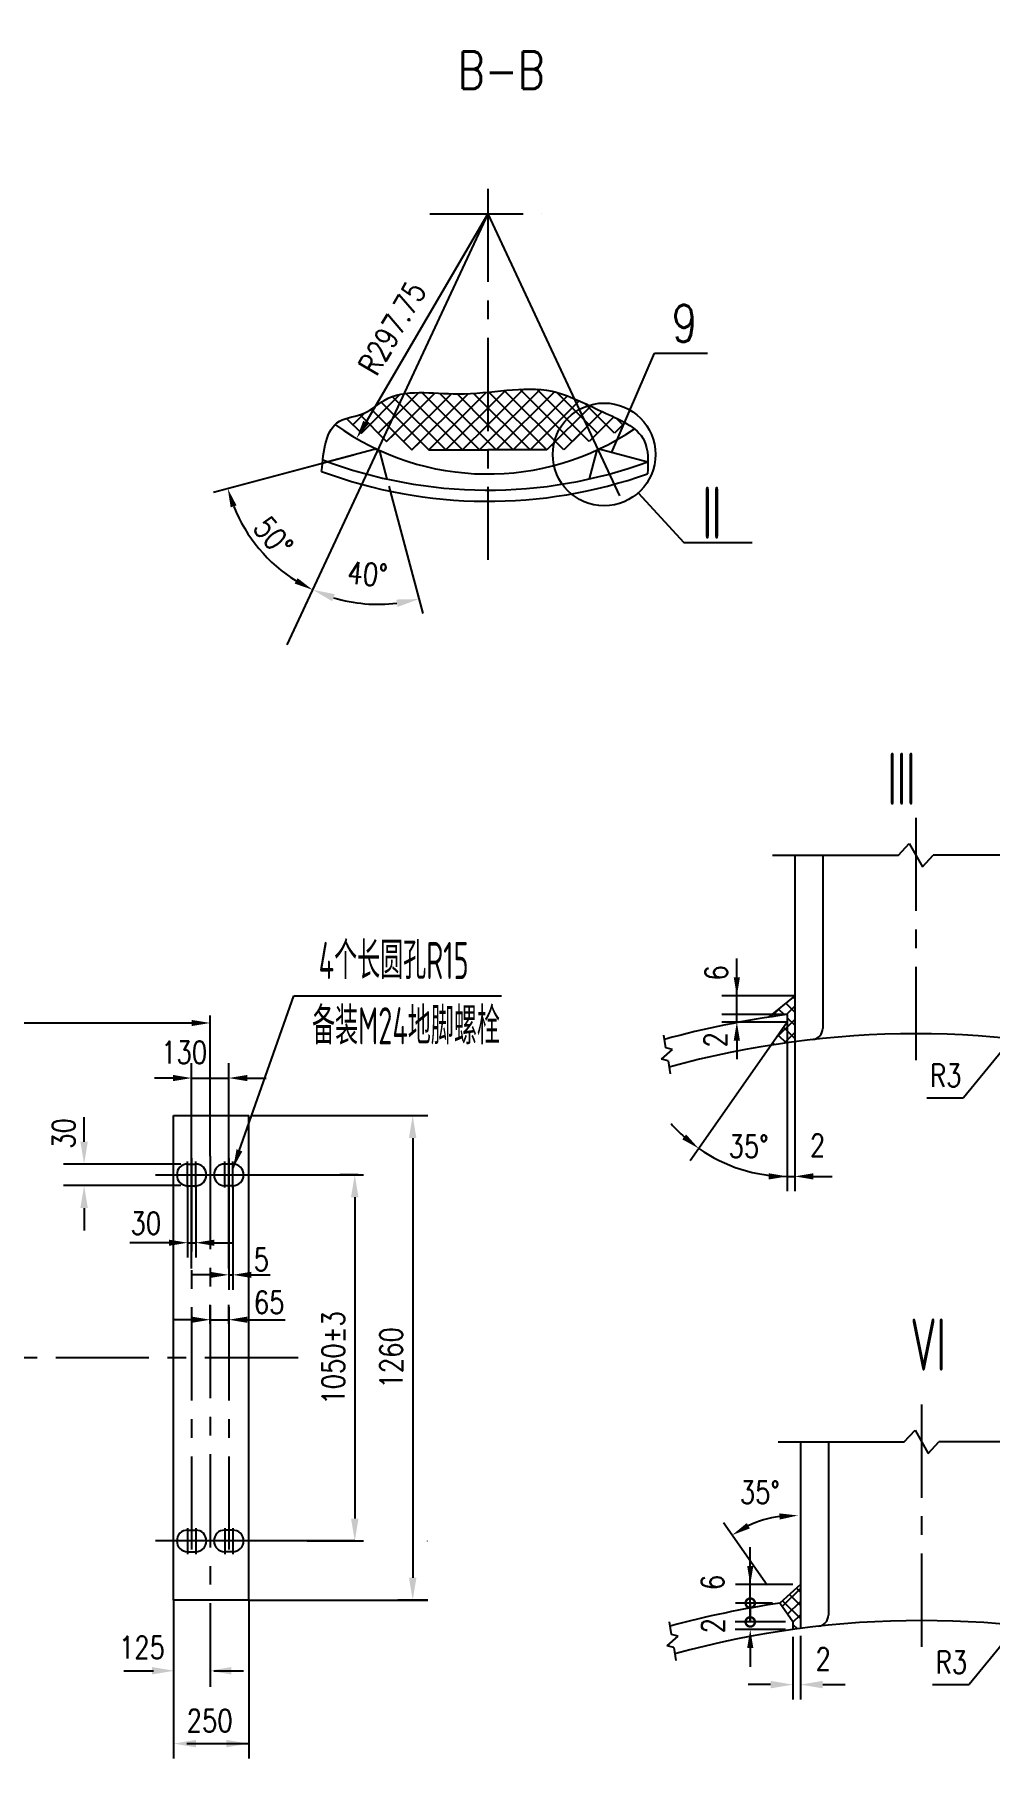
# Model space of a CAD drawing. Extents: x -4889 to 4059, y -4163 to -1605.
# Drawn here: x 3105.7 to 3233.8, y -3591.9 to -3360.7 of the extents above; entities that cross this region are included whole.
import ezdxf
from ezdxf.enums import TextEntityAlignment as Align

# ---------------------------------------------------------------- set-up
doc = ezdxf.new("R2010")
doc.units = 0
doc.header["$LTSCALE"] = 5
doc.header["$MEASUREMENT"] = 0
doc.linetypes.add('CENTERX2', pattern=[4, 2.5, -0.5, 0.5, -0.5])
doc.layers.get('0').update_dxf_attribs({"linetype": 'CONTINUOUS'})
doc.layers.get('DEFPOINTS').update_dxf_attribs({"linetype": 'CONTINUOUS'})
for name, color, linetype in [('0150001001', 6, 'CONTINUOUS'), ('0300001001', 1, 'CONTINUOUS'), ('CENTER', 7, 'CENTERX2'), ('CONTI2', 1, 'CONTINUOUS'), ('DIM', 7, 'CONTINUOUS'), ('RED', 1, 'CONTINUOUS'), ('TEXT', 3, 'CONTINUOUS'), ('THICK', 1, 'CONTINUOUS'), ('WHITE', 7, 'CONTINUOUS'), ('YELLOW', 2, 'CONTINUOUS')]:
    doc.layers.add(name, color=color, linetype=linetype)
doc.styles.add('HZ', font='ascii', dxfattribs={"width": 0.65, "bigfont": 'LYTXT.SHX'})
doc.styles.add('XW', font='ROMANS.SHX', dxfattribs={"width": 0.8, "height": 3})
doc.dimstyles.new('DIM1', dxfattribs={"dimtxt": 3, "dimasz": 3, "dimexe": 2, "dimexo": 1, "dimgap": 1, "dimtad": 0, "dimdec": 4, "dimzin": 0, "dimdsep": 46, "dimtxsty": 'XW', "dimcen": 2, "dimclrd": 7, "dimclre": 7, "dimclrt": 3, "dimadec": 0, "dimazin": 0, "dimtfac": 0.666667, "dimtdec": 4, "dimtofl": 0, "dimtmove": 2, "dimatfit": 3, "dimfxl": 0, "dimtvp": 1.333333, "dimtolj": 1, "dimtzin": 0, "dimarcsym": 0})
doc.dimstyles.new('DIM1$0', dxfattribs={"dimtxt": 3, "dimasz": 3, "dimexe": 2, "dimexo": 0, "dimgap": 1, "dimtad": 0, "dimdec": 4, "dimzin": 0, "dimdsep": 46, "dimtxsty": 'XW', "dimcen": 2, "dimclrd": 7, "dimclre": 7, "dimclrt": 3, "dimadec": 0, "dimazin": 0, "dimtfac": 0.666667, "dimtdec": 4, "dimtmove": 0, "dimatfit": 3, "dimfxl": 0, "dimtvp": 1.333333, "dimtolj": 1, "dimtzin": 0, "dimarcsym": 0})
doc.dimstyles.new('DIM2', dxfattribs={"dimscale": 4, "dimtxt": 3, "dimasz": 2.5, "dimexe": 2, "dimexo": 1, "dimgap": 1, "dimtad": 0, "dimdec": 0, "dimzin": 0, "dimdsep": 46, "dimtxsty": 'XW', "dimblk2": 'DOTSMALL', "dimsah": 1, "dimcen": 0, "dimclrt": 3, "dimadec": 0, "dimazin": 0, "dimtm": 1e-09, "dimtfac": 0.5, "dimtdec": 0, "dimtofl": 0, "dimtmove": 2, "dimatfit": 3, "dimfxl": 0, "dimtvp": 1.166667, "dimtolj": 1, "dimtzin": 0, "dimarcsym": 0})
doc.dimstyles.new('副本 DIM1', dxfattribs={"dimtxt": 3, "dimasz": 2.5, "dimexe": 2, "dimexo": 0, "dimgap": 1, "dimtad": 1, "dimtih": 1, "dimtoh": 1, "dimdec": 4, "dimzin": 0, "dimdsep": 46, "dimtxsty": 'XW', "dimcen": 0.09, "dimclrt": 3, "dimadec": 0, "dimazin": 0, "dimtfac": 0.5, "dimtdec": 4, "dimtmove": 2, "dimatfit": 3, "dimfxl": 0, "dimtolj": 1, "dimtzin": 0, "dimarcsym": 0})

# ---------------------------------------------------------------- blocks, each defined once
blk = doc.blocks.new('*D161')
at = {"layer": 'DEFPOINTS', "color": 0}
for p in [(3129.28, -3493.27), (3013.43, -3508.67), (3129.28, -3511.12)]:
    blk.add_point(p, dxfattribs=at)
at = {"layer": 'THICK', "color": 0, "lineweight": -2}
for p, q in [((3013.43, -3508.67), (3013.43, -3492.27)), ((3129.28, -3511.12), (3129.28, -3492.27)), ((3015.93, -3493.27), (3126.78, -3493.27))]:
    blk.add_line(p, q, dxfattribs=at)
at = {"layer": 'THICK', "color": 0}
for points in [[(3015.93, -3492.86), (3015.93, -3493.69), (3013.43, -3493.27)], [(3126.78, -3492.86), (3126.78, -3493.69), (3129.28, -3493.27)]]:
    blk.add_solid(points, dxfattribs=at)
at = {"layer": 'THICK', "color": 3, "insert": (3071.36, -3490.27), "char_height": 3, "attachment_point": 5, "style": 'XW'}
blk.add_mtext('\\A1;5000%%P3', dxfattribs=at)
blk = doc.blocks.new('*D169')
at = {"color": 0, "lineweight": -2}
blk.add_line((3148.52, -3417.08), (3129.71, -3422.12), dxfattribs=at)
blk.add_arc((3151.86, -3416.18), 20.93, 201.8463, 238.1537, dxfattribs=at)
at = {"color": 0}
for points in [[(3132.03, -3424.1), (3132.82, -3423.84), (3131.64, -3421.6)], [(3141.01, -3433.6), (3140.61, -3434.33), (3143.01, -3435.16)]]:
    blk.add_solid(points, dxfattribs=at)
at = {"layer": 'DEFPOINTS', "color": 0}
for p in [(3156.91, -3405.35), (3148.52, -3417.08), (3151.28, -3416.34), (3134.04, -3427.17), (3139.56, -3442.55)]:
    blk.add_point(p, dxfattribs=at)
at = {"color": 3, "insert": (3137.74, -3428.03), "char_height": 3, "attachment_point": 5, "rotation": 310, "style": 'XW'}
blk.add_mtext('\\A1;50°', dxfattribs=at)
blk = doc.blocks.new('*D180')
at = {"layer": 'DEFPOINTS', "color": 0}
for p in [(3166.53, -3384.73), (3152.01, -3416.76), (3152.96, -3420.3), (3147.63, -3436.68), (3139.56, -3442.55)]:
    blk.add_point(p, dxfattribs=at)
at = {"layer": 'YELLOW', "color": 7, "lineweight": -2}
blk.add_line((3153.22, -3421.27), (3157.79, -3438.33), dxfattribs=at)
blk.add_arc((3151.86, -3416.18), 20.93, 253.2196, 276.7804, dxfattribs=at)
at = {"layer": 'YELLOW', "color": 7}
for points in [[(3145.64, -3436.69), (3145.99, -3435.75), (3143.01, -3435.15)], [(3154.24, -3436.47), (3154.42, -3437.46), (3157.28, -3436.4)]]:
    blk.add_solid(points, dxfattribs=at)
at = {"layer": 'YELLOW', "color": 3, "insert": (3150.38, -3433.05), "char_height": 3, "attachment_point": 5, "rotation": 355, "style": 'XW'}
blk.add_mtext('\\A1;40°', dxfattribs=at)
blk = doc.blocks.new('*D188')
at = {"color": 0, "lineweight": -2}
blk.add_line((3166.53, -3384.73), (3150.17, -3412.7), dxfattribs=at)
at = {"color": 0}
blk.add_solid([(3149.81, -3412.49), (3150.53, -3412.91), (3148.91, -3414.86)], dxfattribs=at)
at = {"layer": 'DEFPOINTS', "color": 0}
for p in [(3166.53, -3384.73), (3148.91, -3414.86)]:
    blk.add_point(p, dxfattribs=at)
at = {"color": 3, "insert": (3153.69, -3400.07), "char_height": 3, "attachment_point": 5, "rotation": 59.6892, "style": 'XW'}
blk.add_mtext('\\A1;R297.75', dxfattribs=at)
blk = doc.blocks.new('*D200')
at = {"layer": 'DEFPOINTS', "color": 0}
for p in [(3126.26, -3515.1), (3127.34, -3515.1), (3127.34, -3522.75)]:
    blk.add_point(p, dxfattribs=at)
at = {"layer": 'THICK', "color": 0, "lineweight": -2}
for p, q in [((3126.26, -3515.1), (3126.26, -3524.75)), ((3127.34, -3515.1), (3127.34, -3524.75)), ((3123.76, -3522.75), (3121.26, -3522.75)), ((3126.26, -3522.75), (3127.34, -3522.75)), ((3129.84, -3522.75), (3132.34, -3522.75))]:
    blk.add_line(p, q, dxfattribs=at)
at = {"layer": 'THICK', "color": 0}
for points in [[(3123.76, -3522.34), (3123.76, -3523.17), (3126.26, -3522.75)], [(3129.84, -3522.34), (3129.84, -3523.17), (3127.34, -3522.75)]]:
    blk.add_solid(points, dxfattribs=at)
at = {"layer": 'THICK', "color": 3, "insert": (3120.65, -3520.13), "char_height": 3, "attachment_point": 5, "style": 'XW'}
blk.add_mtext('\\A1;30', dxfattribs=at)
blk = doc.blocks.new('*D201')
at = {"layer": 'DEFPOINTS', "color": 0}
for p in [(3131.77, -3500.66), (3126.8, -3526.21), (3131.77, -3526.21)]:
    blk.add_point(p, dxfattribs=at)
at = {"layer": 'THICK', "color": 0, "lineweight": -2}
for p, q in [((3126.8, -3526.21), (3126.8, -3498.66)), ((3131.77, -3526.21), (3131.77, -3498.66)), ((3124.3, -3500.66), (3121.8, -3500.66)), ((3126.8, -3500.66), (3131.77, -3500.66)), ((3134.27, -3500.66), (3136.77, -3500.66))]:
    blk.add_line(p, q, dxfattribs=at)
at = {"layer": 'THICK', "color": 0}
for points in [[(3124.3, -3500.24), (3124.3, -3501.08), (3126.8, -3500.66)], [(3134.27, -3500.24), (3134.27, -3501.08), (3131.77, -3500.66)]]:
    blk.add_solid(points, dxfattribs=at)
at = {"layer": 'THICK', "color": 3, "insert": (3125.79, -3497.22), "char_height": 3, "attachment_point": 5, "style": 'XW'}
blk.add_mtext('\\A1;130', dxfattribs=at)
blk = doc.blocks.new('*D202')
at = {"layer": 'DEFPOINTS', "color": 0}
for p in [(3129.28, -3533.61), (3131.77, -3533.08), (3131.77, -3533.61)]:
    blk.add_point(p, dxfattribs=at)
at = {"layer": 'THICK', "color": 0, "lineweight": -2}
for p, q in [((3129.28, -3533.61), (3129.28, -3531.08)), ((3131.77, -3533.61), (3131.77, -3531.08)), ((3126.78, -3533.08), (3124.28, -3533.08)), ((3129.28, -3533.08), (3131.77, -3533.08)), ((3134.27, -3533.08), (3136.77, -3533.08))]:
    blk.add_line(p, q, dxfattribs=at)
at = {"layer": 'THICK', "color": 0}
for points in [[(3126.78, -3532.66), (3126.78, -3533.5), (3129.28, -3533.08)], [(3134.27, -3532.66), (3134.27, -3533.5), (3131.77, -3533.08)]]:
    blk.add_solid(points, dxfattribs=at)
at = {"layer": 'THICK', "color": 3, "insert": (3137.2, -3530.75), "char_height": 3, "attachment_point": 5, "style": 'XW'}
blk.add_mtext('\\A1;65', dxfattribs=at)
blk = doc.blocks.new('_DotSmall')
at = {"layer": 'WHITE', "color": 0, "const_width": 0.5}
blk.add_lwpolyline([(-0.0625, 0, 1), (0.0625, 0, 1)], format="xyb", close=True, dxfattribs=at)
blk = doc.blocks.new('*D211')
at = {"layer": 'DEFPOINTS', "color": 0}
for p in [(3201.71, -3573.62), (3207.44, -3573.62), (3207.44, -3574.63)]:
    blk.add_point(p, dxfattribs=at)
at = {"layer": 'WHITE', "color": 0, "lineweight": -2}
for p, q in [((3201.71, -3573.62), (3201.71, -3571.12)), ((3206.44, -3573.62), (3199.71, -3573.62)), ((3206.44, -3574.63), (3199.71, -3574.63)), ((3201.71, -3577.13), (3201.71, -3579.63))]:
    blk.add_line(p, q, dxfattribs=at)
at = {"layer": 'WHITE', "color": 0}
blk.add_solid([(3201.3, -3577.13), (3202.13, -3577.13), (3201.71, -3574.63)], dxfattribs=at)
at = {"layer": 'WHITE', "color": 0, "lineweight": -2, "xscale": 2.5, "yscale": 2.5, "zscale": 2.5, "rotation": 270}
blk.add_blockref('_DotSmall', (3201.71, -3573.62), dxfattribs=at)
at = {"layer": 'WHITE', "color": 3, "insert": (3196.71, -3574.13), "char_height": 3, "attachment_point": 5, "rotation": 90, "style": 'XW'}
blk.add_mtext('\\A1;2', dxfattribs=at)
blk = doc.blocks.new('*D212')
at = {"layer": 'DEFPOINTS', "color": 0}
for p in [(3207.44, -3574.63), (3208.44, -3574.5), (3208.44, -3582.03)]:
    blk.add_point(p, dxfattribs=at)
at = {"layer": 'DIM', "color": 7, "lineweight": -2}
for p, q in [((3208.44, -3575.5), (3208.44, -3584.03)), ((3207.44, -3575.63), (3207.44, -3584.03)), ((3204.44, -3582.03), (3201.44, -3582.03)), ((3211.44, -3582.03), (3214.44, -3582.03))]:
    blk.add_line(p, q, dxfattribs=at)
at = {"layer": 'DIM', "color": 7}
for points in [[(3204.44, -3581.53), (3204.44, -3582.53), (3207.44, -3582.03)], [(3211.44, -3581.53), (3211.44, -3582.53), (3208.44, -3582.03)]]:
    blk.add_solid(points, dxfattribs=at)
at = {"layer": 'DIM', "color": 3, "insert": (3211.5, -3578.6), "char_height": 3, "attachment_point": 5, "style": 'XW'}
blk.add_mtext('\\A1;2', dxfattribs=at)
blk = doc.blocks.new('*D215')
at = {"color": 0, "lineweight": -2}
blk.add_line((3203.98, -3568.68), (3198.14, -3560.33), dxfattribs=at)
blk.add_arc((3207.64, -3573.91), 14.58, 97.9709, 115.1607, dxfattribs=at)
at = {"color": 0}
for points in [[(3205.6, -3559.06), (3205.65, -3559.89), (3208.12, -3559.34)], [(3201.66, -3561.08), (3201.24, -3560.36), (3199.28, -3561.97)]]:
    blk.add_solid(points, dxfattribs=at)
at = {"layer": 'DEFPOINTS', "color": 0}
for p in [(3208.44, -3549.45), (3202.02, -3560.47), (3203.98, -3568.68), (3205.68, -3571.1), (3207.6, -3575.44)]:
    blk.add_point(p, dxfattribs=at)
at = {"color": 3, "insert": (3203, -3556.23), "char_height": 3, "attachment_point": 5, "style": 'XW'}
blk.add_mtext('\\A1;35%%d', dxfattribs=at)
blk = doc.blocks.new('*D219')
at = {"layer": 'DEFPOINTS', "color": 0}
for p in [(4059.19, -3323.64), (4034.19, -3329.3), (4059.19, -3329.3), (3131.77, -3515.1), (3132.31, -3515.1), (3132.31, -3527.06)]:
    blk.add_point(p, dxfattribs=at)
at = {"layer": 'THICK', "color": 0, "lineweight": -2}
for p, q in [((4034.19, -3329.3), (4034.19, -3322.64)), ((4059.19, -3329.3), (4059.19, -3322.64)), ((4036.69, -3323.64), (4056.69, -3323.64)), ((3131.77, -3515.1), (3131.77, -3529.06)), ((3132.31, -3515.1), (3132.31, -3529.06)), ((3129.27, -3527.06), (3126.77, -3527.06)), ((3131.77, -3527.06), (3132.31, -3527.06)), ((3134.81, -3527.06), (3137.31, -3527.06))]:
    blk.add_line(p, q, dxfattribs=at)
at = {"layer": 'THICK', "color": 0}
for points in [[(4036.69, -3323.23), (4036.69, -3324.06), (4034.19, -3323.64)], [(4056.69, -3323.23), (4056.69, -3324.06), (4059.19, -3323.64)], [(3129.27, -3526.65), (3129.27, -3527.48), (3131.77, -3527.06)], [(3134.81, -3526.65), (3134.81, -3527.48), (3132.31, -3527.06)]]:
    blk.add_solid(points, dxfattribs=at)
at = {"layer": 'THICK', "color": 3, "char_height": 3, "attachment_point": 5, "style": 'XW'}
for s, insert in [('\\A1;25.0000', (4046.69, -3320.64)), ('\\A1;5', (3136.14, -3525))]:
    blk.add_mtext(s, dxfattribs=dict(at, insert=insert))

msp = doc.modelspace()

# ---------------------------------------------------------------- hatches: boundary and pattern name
at = {"layer": 'WHITE'}
h = msp.add_hatch(dxfattribs=at)
h.set_pattern_fill('ANSI37', color=256, scale=10, style=0)
h.set_pattern_definition([(45, (3026.0985, -3732.716), (-0.8838835, 0.8838835), []), (135, (3026.0985, -3732.716), (-0.8838835, -0.8838835), [])])
h.paths.add_polyline_path([(3207.6803, -3489.63617), (3204.1803, -3492.49918, -0.004905395), (3206.6803, -3492.13617), (3206.6803, -3493.14534), (3204.51132, -3496.24296, -0.006403727), (3207.6803, -3495.78611)])
h.paths.add_polyline_path([(3240.1803, -3495.78611, -0.006403727), (3243.34927, -3496.24296), (3241.1803, -3493.14534), (3241.1803, -3492.13617, -0.004905395), (3243.6803, -3492.49918), (3240.1803, -3489.63617)])
h = msp.add_hatch(dxfattribs=at)
h.set_pattern_fill('ANSI37', color=256, scale=10, style=0)
h.set_pattern_definition([(45, (3126.861, -3896.4184), (-0.8838835, 0.8838835), []), (135, (3126.861, -3896.4184), (-0.8838835, -0.8838835), [])])
h.paths.add_polyline_path([(3243.71045, -3571.09888), (3240.94278, -3568.59888), (3240.94278, -3574.49733, -0.00201821), (3241.94278, -3574.63255), (3241.94278, -3573.62338)])
h.paths.add_polyline_path([(3208.44278, -3568.59888), (3205.6751, -3571.09888), (3207.44278, -3573.62338), (3207.44278, -3574.63255, -0.00201821), (3208.44278, -3574.49733)])

# ---------------------------------------------------------------- linework, layer by layer
at = {"linetype": 'CENTERX2'}
for p, q in [((3166.52525, -3381.36806), (3166.52525, -3431.12521)), ((3158.76196, -3384.72857), (3173.77857, -3384.72857))]:
    msp.add_line(p, q, dxfattribs=at)
for p, q in [((3166.52525, -3384.72857), (3139.56039, -3442.55492)), ((3166.52525, -3384.72857), (3184.17416, -3422.57678)), ((3183.15292, -3416.70739), (3188.87951, -3403.40264)), ((3188.87951, -3403.40264), (3195.96109, -3403.40264)), ((3149.55517, -3414.14445), (3154.7604, -3408.93923)), ((3151.81792, -3414.14445), (3157.26392, -3408.69845)), ((3152.94929, -3415.27582), (3159.46571, -3408.7594)), ((3155.21203, -3415.27582), (3161.62596, -3408.86189)), ((3155.53302, -3408.80859), (3163.13163, -3416.40719)), ((3156.3434, -3416.40719), (3163.90452, -3408.84608)), ((3157.68545, -3408.69828), (3165.39437, -3416.40719)), ((3158.60614, -3416.40719), (3166.35343, -3408.6599)), ((3160.03928, -3408.78936), (3166.52525, -3415.27534)), ((3160.86888, -3416.40719), (3168.86988, -3408.4062)), ((3162.3903, -3408.87765), (3166.52525, -3413.0126)), ((3172.18163, -3416.40719), (3164.58224, -3408.80781)), ((3171.29932, -3408.23853), (3166.52525, -3413.0126)), ((3173.51524, -3408.28535), (3166.52525, -3415.27534)), ((3174.44437, -3416.40719), (3166.66623, -3408.62906)), ((3175.46271, -3408.60063), (3167.65614, -3416.40719)), ((3176.70711, -3416.40719), (3168.72042, -3408.4205)), ((3177.83848, -3415.27582), (3170.82103, -3408.25838)), ((3180.10122, -3415.27582), (3173.07976, -3408.25436)), ((3181.23259, -3414.14445), (3175.7684, -3408.68026)), ((3150.87601, -3410.93981), (3156.3434, -3416.40719)), ((3152.20316, -3410.00421), (3158.60614, -3416.40719)), ((3153.73239, -3409.2707), (3160.86888, -3416.40719)), ((3177.18099, -3409.14509), (3169.91888, -3416.40719)), ((3178.77511, -3409.81371), (3172.18163, -3416.40719)), ((3180.3178, -3410.53376), (3174.44437, -3416.40719)), ((3181.85962, -3411.25469), (3176.70711, -3416.40719)), ((3183.49533, -3414.14445), (3179.4973, -3410.14642)), ((3147.53859, -3412.12787), (3149.55517, -3414.14445)), ((3148.4238, -3413.01308), (3150.024, -3411.41289)), ((3149.33179, -3411.65832), (3152.94929, -3415.27582)), ((3163.13163, -3416.40719), (3166.52525, -3413.01356)), ((3169.91888, -3416.40719), (3166.52525, -3413.01356)), ((3183.41891, -3411.95813), (3180.10122, -3415.27582)), ((3184.92447, -3412.71532), (3183.49533, -3414.14445)), ((3184.6267, -3413.01308), (3183.70566, -3412.09204)), ((3154.08066, -3414.14445), (3156.3434, -3416.40719)), ((3156.3434, -3416.40719), (3157.47477, -3415.27582)), ((3157.47477, -3415.27582), (3158.60614, -3416.40719)), ((3165.39437, -3416.40719), (3166.52525, -3415.27631)), ((3167.65614, -3416.40719), (3166.52525, -3415.27631)), ((3175.57574, -3415.27582), (3174.44437, -3416.40719)), ((3176.70711, -3416.40719), (3175.57574, -3415.27582)), ((3178.96985, -3414.14445), (3176.70711, -3416.40719)), ((3158.60614, -3416.40719), (3166.52525, -3416.40719)), ((3174.44437, -3416.40719), (3166.52525, -3416.40719)), ((3186.66002, -3422.16967), (3192.8018, -3428.82255)), ((3192.8018, -3428.82255), (3201.94671, -3428.82255)), ((3206.6803, -3493.14534), (3206.6803, -3515.85113)), ((3204.51132, -3496.24296), (3193.65679, -3511.74483))]:
    msp.add_line(p, q)
at = {"color": 7}
msp.add_line((3140.49094, -3489.61599), (3168.34846, -3489.61599), dxfattribs=at)
at = {"color": 7, "linetype": 'ByBlock'}
for p, q in [((3112.37552, -3506.20467), (3112.37552, -3505.90847)), ((3112.37552, -3509.20467), (3112.37552, -3506.20467)), ((3156.43913, -3508.70467), (3156.43913, -3567.70467)), ((3115.32128, -3512.20467), (3113.32128, -3512.20467)), ((3112.81427, -3515.09356), (3110.37552, -3515.09356)), ((3149.11264, -3513.64912), (3146.67389, -3513.64912)), ((3148.67389, -3516.64912), (3148.67389, -3559.76023)), ((3112.37552, -3518.09356), (3112.37552, -3521.09356)), ((3148.67389, -3562.76023), (3146.67389, -3562.76023)), ((3124.37669, -3570.6471), (3124.37669, -3591.94424)), ((3134.44922, -3570.71267), (3134.44922, -3591.94424)), ((3158.45745, -3570.70467), (3154.43913, -3570.70467)), ((3117.70341, -3580.17211), (3121.66653, -3580.17211)), ((3129.77257, -3580.17211), (3133.75141, -3580.17211)), ((3126.13414, -3589.94424), (3134.57858, -3589.94424))]:
    msp.add_line(p, q, dxfattribs=at)
at = {"color": 7, "linetype": 'CENTERX2'}
for p, q in [((3126.79738, -3511.41589), (3126.79738, -3566.29159)), ((3131.77069, -3511.41589), (3131.77069, -3566.29159))]:
    msp.add_line(p, q, dxfattribs=at)
msp.add_circle((3182.11041, -3416.99905), 6.88726)
for start, end in [(221.1558894, 228.0779447), (235, 270)]:
    msp.add_arc((3206.6803, -3493.14534), 20.70579, start, end)
msp.add_spline([(3144.232, -3419.28265), (3146.61907, -3412.55507), (3150.024, -3411.41289), (3152.60681, -3409.75352), (3162.55178, -3408.87838), (3175.12733, -3408.52294), (3181.85962, -3411.25469), (3187.48523, -3415.14918), (3187.94358, -3419.60056)], degree=3)
at = {"color": 7, "linetype": 'ByBlock'}
for points in [[(3155.93913, -3508.70467), (3156.93913, -3508.70467), (3156.43913, -3505.70467)], [(3111.87552, -3509.20467), (3112.87552, -3509.20467), (3112.37552, -3512.20467)], [(3111.87552, -3518.09356), (3112.87552, -3518.09356), (3112.37552, -3515.09356)], [(3148.17389, -3516.64912), (3149.17389, -3516.64912), (3148.67389, -3513.64912)], [(3148.17389, -3559.76023), (3149.17389, -3559.76023), (3148.67389, -3562.76023)], [(3155.93913, -3567.70467), (3156.93913, -3567.70467), (3156.43913, -3570.70467)], [(3121.45983, -3579.67211), (3121.45983, -3580.67211), (3124.45983, -3580.17211)], [(3132.14167, -3579.67211), (3132.14167, -3580.67211), (3129.14167, -3580.17211)], [(3127.37669, -3589.44424), (3127.37669, -3590.44424), (3124.37669, -3589.94424)], [(3131.44922, -3589.44424), (3131.44922, -3590.44424), (3134.44922, -3589.94424)]]:
    msp.add_solid(points, dxfattribs=at)
msp.add_solid([(3193.10552, -3508.22531), (3192.58721, -3508.87784), (3194.80394, -3510.10653)])
at = {"layer": '0150001001', "color": 1}
for p, q in [((3124.37669, -3570.70467), (3124.37669, -3505.70467)), ((3124.37669, -3505.70467), (3134.44922, -3505.70467)), ((3134.44922, -3570.70467), (3134.44922, -3505.70467)), ((3126.25649, -3512.19734), (3127.33828, -3512.19734)), ((3132.31159, -3512.19734), (3131.2298, -3512.19734)), ((3126.25649, -3515.10089), (3127.33828, -3515.10089)), ((3132.31159, -3515.10089), (3131.2298, -3515.10089)), ((3126.25649, -3561.30845), (3127.33828, -3561.30845)), ((3132.31159, -3561.30845), (3131.2298, -3561.30845)), ((3126.25649, -3564.212), (3127.33828, -3564.212)), ((3132.31159, -3564.212), (3131.2298, -3564.212)), ((3134.44922, -3570.70467), (3124.37669, -3570.70467))]:
    msp.add_line(p, q, dxfattribs=at)
at = {"layer": '0150001001', "color": 7}
for p, q in [((3134.8397, -3505.70467), (3158.45745, -3505.70467)), ((3125.33099, -3512.20467), (3109.62305, -3512.20467)), ((3125.36408, -3515.09356), (3109.62305, -3515.09356)), ((3121.96465, -3513.64912), (3147.24242, -3513.64912)), ((3142.29533, -3513.64912), (3149.84856, -3513.64912)), ((3147.24242, -3562.76023), (3121.96465, -3562.76023)), ((3142.29533, -3562.76023), (3149.84856, -3562.76023)), ((3134.44922, -3570.70467), (3158.45745, -3570.70467))]:
    msp.add_line(p, q, dxfattribs=at)
at = {"layer": '0150001001', "color": 7, "linetype": 'CENTERX2'}
msp.add_line((3129.28404, -3511.12134), (3129.28404, -3582.32003), dxfattribs=at)
at = {"layer": '0150001001', "color": 1}
for centre, start, end in [((3126.25649, -3513.64912), 90, 270), ((3127.33828, -3513.64912), 270, 90), ((3131.2298, -3513.64912), 90, 270), ((3132.31159, -3513.64912), 270, 90), ((3126.25649, -3562.76023), 90, 270), ((3127.33828, -3562.76023), 270, 90), ((3131.2298, -3562.76023), 90, 270), ((3132.31159, -3562.76023), 270, 90)]:
    msp.add_arc(centre, 1.45177, start, end, dxfattribs=at)
at = {"layer": '0150001001'}
msp.add_solid([(3158.4887, -3562.73424), (3158.3012, -3562.73424), (3158.39495, -3562.89662)], dxfattribs=at)
at = {"layer": 'CENTER'}
for p, q in [((3223.9303, -3465.74107), (3223.9303, -3499.72536)), ((3141.06311, -3538.20467), (3001.40252, -3538.20467)), ((3224.69278, -3544.45229), (3224.69278, -3578.43658))]:
    msp.add_line(p, q, dxfattribs=at)
at = {"layer": 'DEFPOINTS', "color": 0, "linetype": 'ByBlock'}
for p in [(3115.32128, -3512.20467), (3115.32128, -3512.20467), (3112.81427, -3515.09356), (3149.11264, -3513.64912), (3148.67389, -3562.76023), (3148.67389, -3562.76023), (3156.43913, -3562.89662), (3158.45745, -3562.89662), (3134.44922, -3585.40311), (3134.44922, -3589.94424)]:
    msp.add_point(p, dxfattribs=at)
at = {"layer": 'DIM'}
for p, q in [((3204.6803, -3470.74107), (3221.60639, -3470.74107)), ((3221.60639, -3470.74107), (3223.04361, -3469.17463)), ((3223.04361, -3469.17463), (3224.81698, -3472.30751)), ((3224.81698, -3472.30751), (3226.2542, -3470.74107)), ((3243.1803, -3470.74107), (3226.2542, -3470.74107)), ((3206.6803, -3493.14534), (3206.6803, -3515.85113)), ((3189.78927, -3498.12238), (3191.29347, -3496.8345)), ((3190.3999, -3496.59751), (3190.12666, -3494.896)), ((3191.29347, -3496.8345), (3190.3999, -3496.59751)), ((3207.6803, -3495.78611), (3207.6803, -3515.85113)), ((3190.68283, -3498.35937), (3189.78927, -3498.12238)), ((3190.68283, -3498.35937), (3190.96103, -3500.09178)), ((3225.40043, -3503.32216), (3230.32434, -3503.32216)), ((3206.6803, -3513.85113), (3207.6803, -3513.85113)), ((3210.1803, -3513.85113), (3212.6803, -3513.85113)), ((3205.44278, -3549.45229), (3222.36887, -3549.45229)), ((3222.36887, -3549.45229), (3223.80609, -3547.88585)), ((3223.80609, -3547.88585), (3225.57946, -3551.01873)), ((3225.57946, -3551.01873), (3227.01669, -3549.45229)), ((3243.94278, -3549.45229), (3227.01669, -3549.45229)), ((3190.55175, -3576.83361), (3192.05595, -3575.54573)), ((3191.16239, -3575.30874), (3190.88915, -3573.60722)), ((3192.05595, -3575.54573), (3191.16239, -3575.30874)), ((3191.44532, -3577.0706), (3190.55175, -3576.83361)), ((3191.44532, -3577.0706), (3191.72351, -3578.803)), ((3226.16291, -3582.03338), (3231.08682, -3582.03338))]:
    msp.add_line(p, q, dxfattribs=at)
for points in [[(3204.1803, -3513.43446), (3204.1803, -3514.2678), (3206.6803, -3513.85113)], [(3210.1803, -3513.43446), (3210.1803, -3514.2678), (3207.6803, -3513.85113)]]:
    msp.add_solid(points, dxfattribs=at)
at = {"layer": 'RED', "color": 0}
msp.add_line((3152.94929, -3415.27582), (3154.08066, -3414.14445), dxfattribs=at)
at = {"layer": 'RED'}
for p, q in [((3151.27935, -3416.33715), (3145.08273, -3417.99752)), ((3152.0142, -3416.76141), (3152.9628, -3420.30163)), ((3181.03631, -3416.76141), (3180.09242, -3420.28406)), ((3181.77116, -3416.33715), (3187.96777, -3417.99752)), ((3207.6803, -3470.74107), (3207.6803, -3495.78611)), ((3211.4303, -3470.74107), (3211.4303, -3494.00245)), ((3207.6803, -3489.63617), (3204.1803, -3492.49918)), ((3206.6803, -3492.13617), (3206.6803, -3493.14534)), ((3206.6803, -3493.14534), (3204.51132, -3496.24296)), ((3208.44278, -3549.45229), (3208.44278, -3574.49733)), ((3212.19278, -3549.45229), (3212.19278, -3572.71367)), ((3208.44278, -3568.59888), (3205.6751, -3571.09888)), ((3207.44278, -3573.62338), (3205.6751, -3571.09888)), ((3207.44278, -3573.62338), (3207.44278, -3574.63255))]:
    msp.add_line(p, q, dxfattribs=at)
for centre, radius, start, end in [((3166.52525, -3384.72857), 34.9, 234.1730697, 304.2984918), ((3166.52525, -3359.29089), 62.5, 249.251534, 290.0847698), ((3151.43464, -3416.9167), 0.6, 15, 105), ((3181.61587, -3416.9167), 0.6, 75, 165), ((3166.52525, -3359.29089), 64, 249.6146676, 289.5519417), ((3223.9303, -3619.72536), 128.75, 97.6996761, 105.1792656), ((3209.9303, -3494.00245), 1.5, 276.3540512, 0), ((3223.9303, -3619.72536), 125, 74.6383356, 105.3616644), ((3224.69278, -3698.43658), 128.75, 98.4942472, 105.1792656), ((3210.69278, -3572.71367), 1.5, 276.3540512, 0), ((3224.69278, -3698.43658), 125, 74.6383356, 105.3616644)]:
    msp.add_arc(centre, radius, start, end, dxfattribs=at)
at = {"layer": 'THICK', "color": 0}
for p, q in [((3126.25649, -3515.35471), (3126.25649, -3511.87011)), ((3127.33828, -3515.35471), (3127.33828, -3511.87011)), ((3131.2298, -3515.35471), (3131.2298, -3511.87011)), ((3132.31159, -3515.35471), (3132.31159, -3511.87011)), ((3121.25649, -3522.75369), (3118.52839, -3522.75369)), ((3136.77069, -3533.08047), (3139.32978, -3533.08047)), ((3126.25649, -3561.05463), (3126.25649, -3564.53924)), ((3127.33828, -3561.05463), (3127.33828, -3564.53924)), ((3131.2298, -3561.05463), (3131.2298, -3564.53924)), ((3132.31159, -3561.05463), (3132.31159, -3564.53924))]:
    msp.add_line(p, q, dxfattribs=at)
at = {"layer": 'WHITE'}
for p, q in [((3199.91157, -3487.13617), (3199.91157, -3484.63617)), ((3199.91157, -3489.63617), (3199.91157, -3487.13617)), ((3207.6803, -3489.63617), (3197.91157, -3489.63617)), ((3199.91157, -3492.13617), (3199.91157, -3489.63617)), ((3206.6803, -3492.13617), (3197.91157, -3492.13617)), ((3206.6803, -3492.13617), (3197.91157, -3492.13617)), ((3199.91157, -3493.14534), (3199.91157, -3492.13617)), ((3206.6803, -3493.14534), (3197.91157, -3493.14534)), ((3199.91157, -3494.63617), (3199.91157, -3497.13617)), ((3199.91157, -3495.64534), (3199.91157, -3498.14534)), ((3235.40118, -3497.10141), (3230.32434, -3503.32216)), ((3201.71482, -3571.09888), (3201.71482, -3563.59888)), ((3207.44278, -3568.59888), (3199.71482, -3568.59888)), ((3204.6751, -3571.09888), (3199.71482, -3571.09888)), ((3201.71482, -3571.09888), (3201.71482, -3573.59888)), ((3236.16366, -3575.81264), (3231.08682, -3582.03338))]:
    msp.add_line(p, q, dxfattribs=at)
for points in [[(3199.49491, -3487.13617), (3200.32824, -3487.13617), (3199.91157, -3489.63617)], [(3199.49491, -3495.64534), (3200.32824, -3495.64534), (3199.91157, -3493.14534)], [(3201.29816, -3566.09888), (3202.13149, -3566.09888), (3201.71482, -3568.59888)]]:
    msp.add_solid(points, dxfattribs=at)

# ---------------------------------------------------------------- block references
at = {"layer": 'WHITE', "xscale": 2.5, "yscale": 2.5, "zscale": 2.5, "rotation": 90}
msp.add_blockref('_DotSmall', (3201.71482, -3571.09888), dxfattribs=at)

# ---------------------------------------------------------------- texts
at = {"color": 3, "linetype": 'ByBlock', "style": 'XW', "width": 0.8}
for s, p in [('30', (3109.63384, -3508.08257)), ('1050%%P3', (3145.79101, -3538.20467)), ('1260', (3153.55625, -3538.20467))]:
    msp.add_text(s, height=3, rotation=90, dxfattribs=at).set_placement(p, align=Align.MIDDLE)
for s, p in [('125', (3120.13257, -3577.04491)), ('250', (3129.21006, -3586.87043))]:
    msp.add_text(s, height=3, dxfattribs=at).set_placement(p, align=Align.MIDDLE)
at = {"color": 3, "insert": (3201.48308, -3509.81776), "char_height": 3, "attachment_point": 5, "style": 'XW'}
msp.add_mtext('\\A1;35°', dxfattribs=at)
at = {"layer": '0300001001', "color": 6, "style": 'XW', "width": 0.8}
for s, p in [('B-B', (3162.48859, -3367.93956)), ('9', (3191.19039, -3401.91182))]:
    msp.add_text(s, height=5, dxfattribs=at).set_placement(p)
at = {"layer": 'CONTI2', "color": 6, "style": 'HZ', "width": 0.65}
for s, p in [('II', (3195.32721, -3428.31097)), ('III', (3220.12606, -3463.99997)), ('VI', (3223.20136, -3539.90822))]:
    msp.add_text(s, height=7, dxfattribs=at).set_placement(p)
at = {"layer": 'DIM', "color": 3, "char_height": 3, "attachment_point": 5, "style": 'XW'}
for s, insert in [('\\A1;R3', (3227.93128, -3500.31864)), ('\\A1;2', (3210.74061, -3509.70006)), ('\\A1;R3', (3228.69376, -3579.02987))]:
    msp.add_mtext(s, dxfattribs=dict(at, insert=insert))
at = {"layer": 'DIM', "color": 3, "insert": (3196.684, -3568.32567), "char_height": 3, "attachment_point": 5, "rotation": 90, "style": 'XW'}
msp.add_mtext('6', dxfattribs=at)
at = {"layer": 'TEXT', "style": 'HZ', "width": 0.65}
for s, p in [('4个长圆孔R15', (3143.82164, -3487.38902)), ('备装M24地脚螺栓', (3142.94413, -3496.15442))]:
    msp.add_text(s, height=5, dxfattribs=at).set_placement(p)
at = {"layer": 'WHITE', "color": 3, "char_height": 3, "attachment_point": 5, "rotation": 90, "style": 'XW'}
for s, insert in [('\\A1;6', (3197.16951, -3486.55156)), ('\\A1;2', (3197.01717, -3495.5275))]:
    msp.add_mtext(s, dxfattribs=dict(at, insert=insert))

# ---------------------------------------------------------------- dimensions: what is measured, and where the dimension line sits
dim = msp.add_radius_dim(center=(3166.52525, -3384.72857), mpoint=(3148.91155, -3414.85775), text='R297.75', dimstyle='DIM1', override={"dimasz": 2.5, "dimexo": 0, "dimtad": 1, "dimcen": 0.09, "dimclrd": 0, "dimclre": 0, "dimtfac": 0.5, "dimtofl": 1, "dimtvp": 0})
dim.commit()
dim.dimension.update_dxf_attribs({"geometry": '*D188', "text_midpoint": (3153.69234, -3400.07453), "dimtype": 164})
dim = msp.add_angular_dim_2l(base=(3134.04037, -3427.17227), line1=((3151.27935, -3416.33715), (3148.51582, -3417.07763)), line2=((3156.90712, -3405.35473), (3139.56039, -3442.55492)), dimstyle='DIM1', override={"dimasz": 2.5, "dimexo": 0, "dimtad": 1, "dimcen": 0.09, "dimclrd": 0, "dimclre": 0, "dimtfac": 0.5, "dimtofl": 1, "dimtvp": 0})
dim.commit()
dim.dimension.update_dxf_attribs({"geometry": '*D169', "text_midpoint": (3137.73644, -3428.03164)})
dim = msp.add_angular_dim_2l(base=(3202.01752, -3560.46634), line1=((3208.44278, -3549.45229), (3207.5951, -3575.43799)), line2=((3205.6751, -3571.09888), (3203.98086, -3568.67925)), text='35%%d', dimstyle='副本 DIM1')
dim.commit()
dim.dimension.update_dxf_attribs({"geometry": '*D215', "text_midpoint": (3203.00061, -3556.23199), "dimtype": 162})
at = {"layer": 'DIM'}
dim = msp.add_linear_dim(base=(3208.44278, -3582.03338), p1=(3207.44278, -3574.63255), p2=(3208.44278, -3574.49733), text='2', dimstyle='DIM1', override={"dimscale": 1}, dxfattribs=at)
dim.commit()
dim.dimension.update_dxf_attribs({"geometry": '*D212', "text_midpoint": (3211.50309, -3578.59538), "dimtype": 160})
at = {"layer": 'THICK', "color": 0}
for base, p1, p2, text, dimstyle, override, picture, middle in [((3132.31159, -3527.06307), (3131.77069, -3515.10089), (3132.31159, -3515.10089), '5', 'DIM1$0', {"dimasz": 2.5, "dimtad": 1, "dimcen": 0.09, "dimclrd": 0, "dimclre": 0, "dimadec": 2, "dimtfac": 0.5, "dimtmove": 2, "dimtvp": 0}, '*D219', (3136.13852, -3525.00023)), ((3131.77069, -3500.66141), (3126.79738, -3526.21161), (3131.77069, -3526.21161), '130', 'DIM1', {"dimasz": 2.5, "dimexo": 0, "dimtad": 1, "dimcen": 0.09, "dimclrd": 0, "dimclre": 0, "dimadec": 2, "dimtfac": 0.5, "dimtofl": 1, "dimtvp": 0}, '*D201', (3125.79359, -3497.22299)), ((3127.33828, -3522.75369), (3126.25649, -3515.10089), (3127.33828, -3515.10089), '30', 'DIM1', {"dimasz": 2.5, "dimexo": 0, "dimtad": 1, "dimcen": 0.09, "dimclrd": 0, "dimclre": 0, "dimadec": 2, "dimtfac": 0.5, "dimtofl": 1, "dimtvp": 0}, '*D200', (3120.65328, -3520.12604)), ((3131.77069, -3533.08047), (3129.28404, -3533.61407), (3131.77069, -3533.61407), '65', 'DIM1$0', {"dimasz": 2.5, "dimtad": 1, "dimcen": 0.09, "dimclrd": 0, "dimclre": 0, "dimadec": 2, "dimtfac": 0.5, "dimtmove": 2, "dimtvp": 0}, '*D202', (3137.19539, -3530.75141))]:
    dim = msp.add_linear_dim(base=base, p1=p1, p2=p2, text=text, dimstyle=dimstyle, override=override, dxfattribs=at)
    dim.commit()
    dim.dimension.update_dxf_attribs({"geometry": picture, "text_midpoint": middle, "dimtype": 160})
dim = msp.add_linear_dim(base=(3129.28404, -3493.27357), p1=(3013.43327, -3508.66849), p2=(3129.28404, -3511.12134), text='5000%%P3', dimstyle='DIM1$0', override={"dimasz": 2.5, "dimexe": 1, "dimgap": 1.5, "dimtad": 1, "dimcen": 0.09, "dimclrd": 0, "dimclre": 0, "dimadec": 2, "dimtfac": 0.5, "dimtvp": 0}, dxfattribs=at)
dim.commit()
dim.dimension.update_dxf_attribs({"geometry": '*D161', "text_midpoint": (3071.35865, -3490.27357)})
at = {"layer": 'WHITE'}
dim = msp.add_linear_dim(base=(3201.71482, -3573.62338), p1=(3207.44278, -3574.63255), p2=(3207.44278, -3573.62338), angle=90, text='2', dimstyle='DIM2', override={"dimscale": 1}, dxfattribs=at)
dim.commit()
dim.dimension.update_dxf_attribs({"geometry": '*D211', "text_midpoint": (3196.71482, -3574.12797)})
at = {"layer": 'YELLOW'}
dim = msp.add_angular_dim_2l(base=(3147.62631, -3436.67858), line1=((3166.52525, -3384.72857), (3139.56039, -3442.55492)), line2=((3152.0142, -3416.76141), (3152.9628, -3420.30163)), dimstyle='DIM1', dxfattribs=at)
dim.commit()
dim.dimension.update_dxf_attribs({"geometry": '*D180', "text_midpoint": (3150.38316, -3433.04656)})

# ---------------------------------------------------------------- leaders
at = {"layer": 'THICK', "color": 0}
msp.add_leader([(3132.3751, -3512.7212), (3140.49094, -3489.61599)], dimstyle='DIM1', override={"dimasz": 2.5, "dimexo": 0, "dimtad": 1, "dimcen": 0.09, "dimclrd": 0, "dimclre": 0, "dimadec": 2, "dimtfac": 0.5, "dimtofl": 1, "dimtvp": 0}, dxfattribs=at)

doc.saveas('drawing.dxf')
